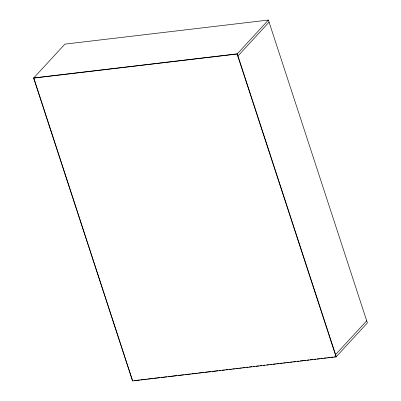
<?xml version="1.0" encoding="UTF-8"?>
<svg xmlns="http://www.w3.org/2000/svg" width="401" height="401" viewBox="0 0 401 401"><rect width="100%" height="100%" fill="white"/><g stroke="black" fill="none" stroke-linecap="round" stroke-linejoin="round"><path stroke-width="0.6" d="M33.619 78.105L64.892 44.13L268.394 20.05L367.381 322.895L336.108 356.87L132.606 380.95L33.619 78.105L237.121 54.025L268.394 20.05M237.963 55.955L269.081 22.145M132.606 380.95L33.774 77.934L237.277 53.854L336.264 356.705L334.399 356.92M335.577 354.604L366.694 320.8M134.004 380.634L139.588 379.973M140.826 379.827L146.41 379.166M147.653 379.02L153.237 378.359M154.475 378.213L160.059 377.552M161.302 377.406L166.886 376.745M168.124 376.594L176.811 375.567M178.054 375.421L183.638 374.76M184.876 374.614L190.46 373.953M191.703 373.807L197.287 373.146M198.525 373L204.109 372.339M205.352 372.193L210.936 371.532M212.174 371.386L217.758 370.724M219.001 370.579L220.861 370.359M222.104 370.208L224.585 369.917M225.823 369.767L227.688 369.552M228.926 369.401L231.407 369.11M232.65 368.96L234.51 368.74M235.753 368.594L238.234 368.303M239.477 368.153L241.337 367.933M242.575 367.787L245.061 367.491M246.299 367.346L248.159 367.126M249.402 366.98L251.883 366.684M253.126 366.539L254.986 366.319M256.224 366.173L258.71 365.877M259.948 365.732L261.808 365.512M263.051 365.366L264.911 365.146M266.775 364.925L268.635 364.704M269.878 364.559L271.738 364.339M272.976 364.188L275.462 363.897M276.7 363.752L278.56 363.532M279.803 363.381L282.284 363.09M283.527 362.94L285.387 362.72M286.63 362.574L289.111 362.283M290.349 362.133L292.214 361.913M293.452 361.767L295.933 361.476M297.176 361.326L299.036 361.106M300.279 360.96L305.863 360.298M307.101 360.153L308.965 359.933M310.204 359.787L312.685 359.491M313.928 359.346L315.787 359.126M317.031 358.98L319.512 358.684M320.75 358.539L322.615 358.319M323.853 358.168L326.334 357.877M327.577 357.732L329.437 357.512M330.68 357.361L333.161 357.07M237.121 54.025L336.108 356.87"/></g></svg>
